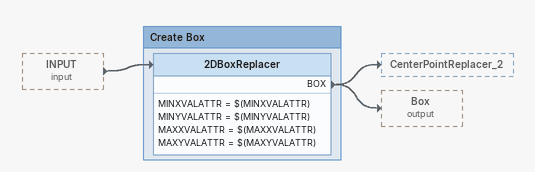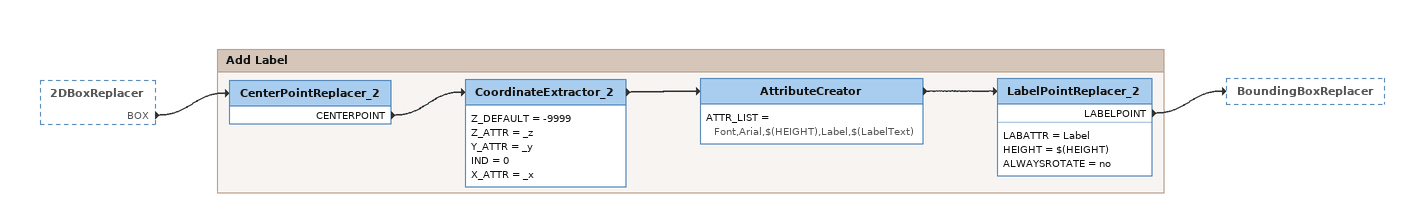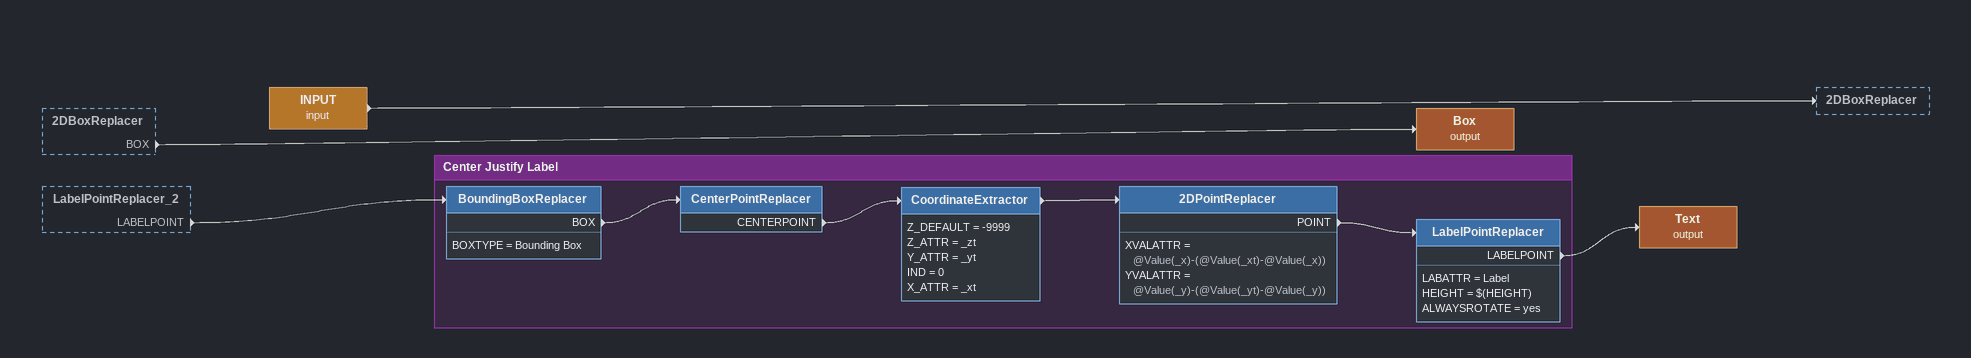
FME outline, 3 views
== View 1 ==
INPUT (input) [outside]
    -> 2DBoxReplacer

Bookmark: Create Box
2DBoxReplacer
    MINXVALATTR = $(MINXVALATTR)
    MINYVALATTR = $(MINYVALATTR)
    MAXXVALATTR = $(MAXXVALATTR)
    MAXYVALATTR = $(MAXYVALATTR)
    BOX -> CenterPointReplacer_2
    BOX -> Box (output)

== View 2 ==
2DBoxReplacer [outside]
    BOX -> CenterPointReplacer_2

Bookmark: Add Label
CenterPointReplacer_2
    CENTERPOINT -> CoordinateExtractor_2
CoordinateExtractor_2
    Z_DEFAULT = -9999
    Z_ATTR = _z
    Y_ATTR = _y
    IND = 0
    X_ATTR = _x
    -> AttributeCreator
AttributeCreator
    ATTR_LIST = Font,Arial,$(HEIGHT),Label,$(LabelText)
    -> LabelPointReplacer_2
LabelPointReplacer_2
    LABATTR = Label
    HEIGHT = $(HEIGHT)
    ALWAYSROTATE = no
    LABELPOINT -> BoundingBoxReplacer

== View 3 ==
2DBoxReplacer [outside]
    BOX -> Box (output)
LabelPointReplacer_2 [outside]
    LABELPOINT -> BoundingBoxReplacer
INPUT (input)
    -> 2DBoxReplacer
Box (output)
Text (output)

Bookmark: Center Justify Label
BoundingBoxReplacer
    BOXTYPE = Bounding Box
    BOX -> CenterPointReplacer
CenterPointReplacer
    CENTERPOINT -> CoordinateExtractor
CoordinateExtractor
    Z_DEFAULT = -9999
    Z_ATTR = _zt
    Y_ATTR = _yt
    IND = 0
    X_ATTR = _xt
    -> 2DPointReplacer
2DPointReplacer
    XVALATTR = @Value(_x)-(@Value(_xt)-@Value(_x))
    YVALATTR = @Value(_y)-(@Value(_yt)-@Value(_y))
    POINT -> LabelPointReplacer
LabelPointReplacer
    LABATTR = Label
    HEIGHT = $(HEIGHT)
    ALWAYSROTATE = yes
    LABELPOINT -> Text (output)
